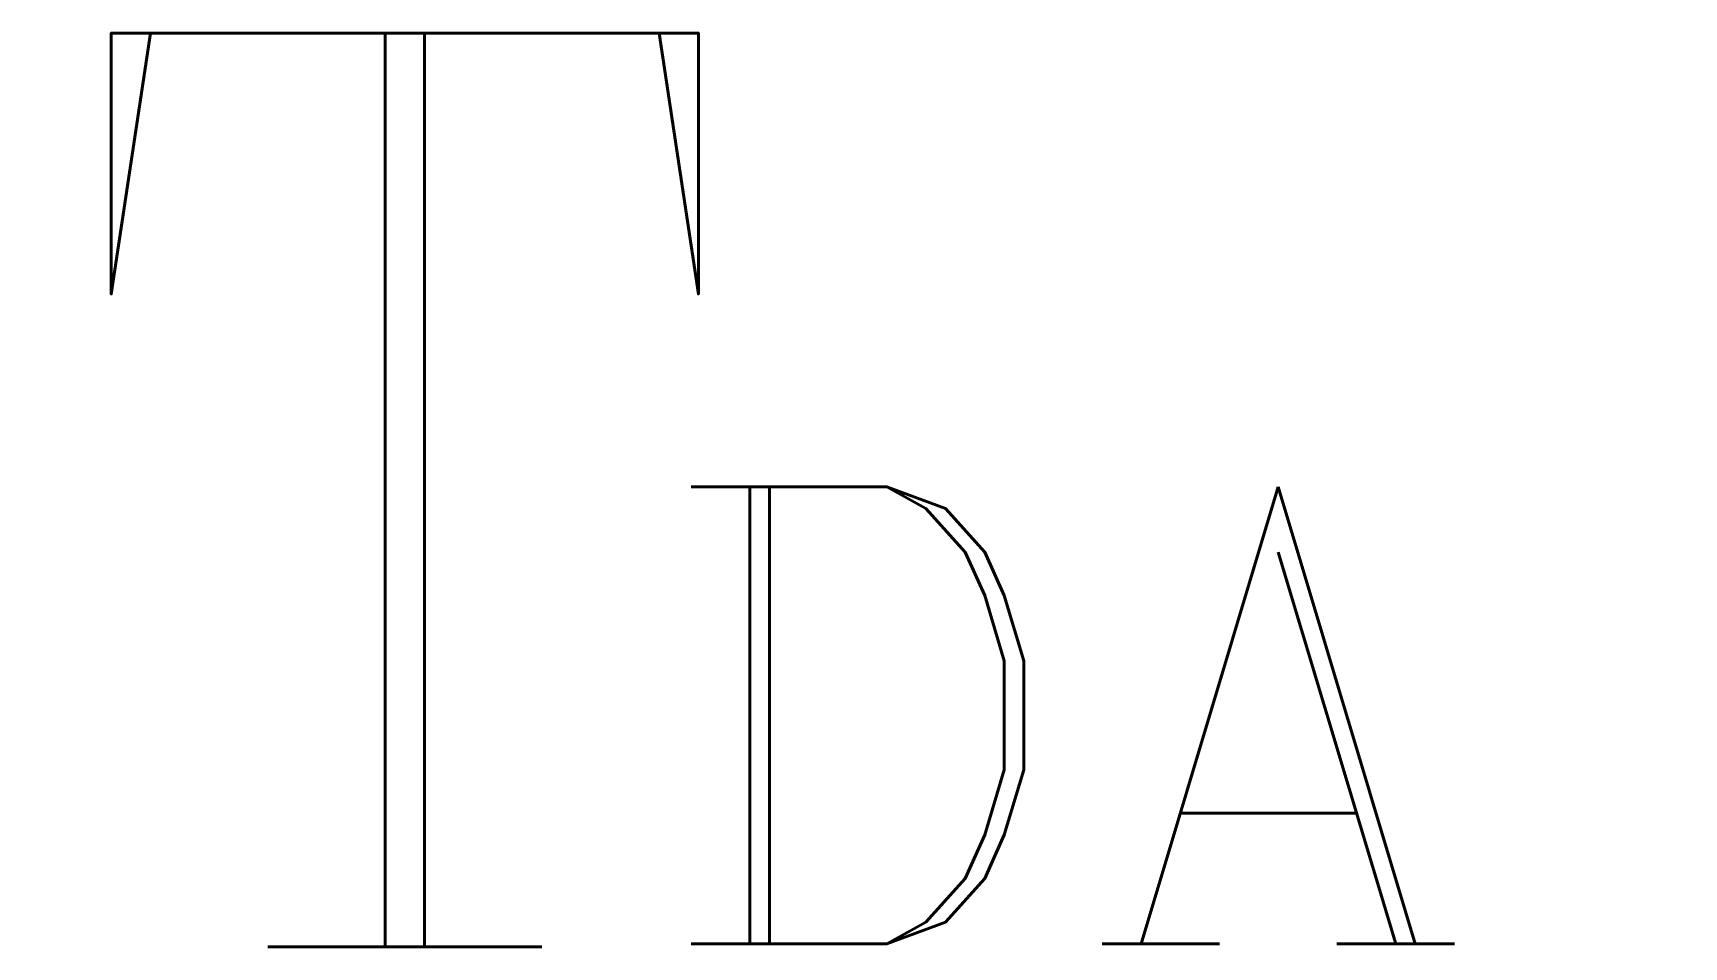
# Model space of a CAD drawing. Header units: inches. Extents: x -13.2 to 21.9, y 3.1 to 22.5.
import ezdxf

# ---------------------------------------------------------------- set-up
doc = ezdxf.new("R2010")
doc.units = ezdxf.units.IN
doc.header["$LTSCALE"] = 48
doc.header["$MEASUREMENT"] = 0
doc.styles.add('FSL12-1', font='complex.shx')

msp = doc.modelspace()

# ---------------------------------------------------------------- wipeouts: each hides what was drawn before it
msp.add_wipeout([(-13.196, 22.516), (21.945, 22.516), (21.945, 3.076), (-13.196, 3.076)])

# ---------------------------------------------------------------- next in the draw order: texts
at = {"linetype": 'Continuous', "attachment_point": 1, "style": 'FSL12-1'}
for s, insert, char_height, width in [('T', (-13.196, 22.516), 19.44, 136.08), ('DA', (-0.021, 12.863), 9.72, 86.56875)]:
    msp.add_mtext(s, dxfattribs=dict(at, insert=insert, char_height=char_height, width=width))

doc.saveas('drawing.dxf')
